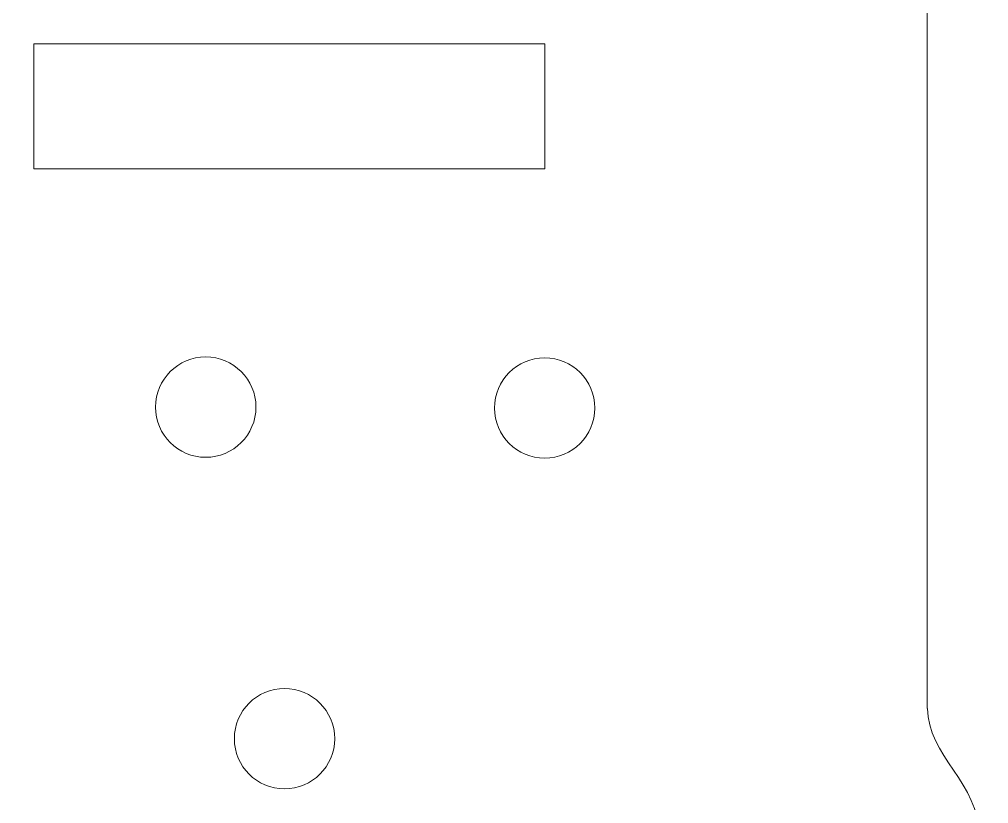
# Model space of a CAD drawing. Header units: inches. Extents: x -12 to 12, y -7.2 to 7.2.
# Drawn here: x 5.274 to 7.155, y -1.674 to -0.152 of the extents above; entities that cross this region are included whole.
import ezdxf

# ---------------------------------------------------------------- set-up
doc = ezdxf.new("R2010")
doc.units = ezdxf.units.IN
doc.header["$MEASUREMENT"] = 0
doc.layers.add('Layer 1', color=7, linetype='Continuous')

msp = doc.modelspace()

# ---------------------------------------------------------------- linework, layer by layer
at = {"layer": 'Layer 1', "lineweight": 20}
for points, knots in [([(3.5363, 6.4331), (3.5363, 6.4331), (2.5442, 5.441), (2.5442, 5.441), (2.5442, 5.441), (2.5442, 5.441), (2.5442, -0.9835), (2.5442, -0.9835), (2.5442, -0.9835), (2.5442, -0.9835), (3.4324, -1.8718), (3.4324, -1.8718), (3.4324, -1.8718), (3.4858, -1.9941), (3.6077, -2.0796), (3.7496, -2.0796), (3.7496, -2.0796), (3.8465, -2.0796), (3.9341, -2.0397), (3.9969, -1.9756), (3.9969, -1.9756), (3.9969, -1.9756), (6.5434, -1.9749), (6.5434, -1.9749), (6.5434, -1.9749), (6.6064, -2.0395), (6.6942, -2.0796), (6.7913, -2.0796), (6.7913, -2.0796), (6.8879, -2.0796), (6.9754, -2.04), (7.0382, -1.9761), (7.0382, -1.9761), (7.0995, -1.9137), (7.1374, -1.828), (7.1374, -1.7335), (7.1374, -1.7335), (7.1374, -1.6382), (7.0369, -1.5776), (7.0364, -1.4892), (7.0364, -1.4892), (7.0364, -1.4892), (7.0362, -1.4891), (7.0362, -1.4891), (7.0362, -1.4891), (7.0362, -1.4891), (7.0362, 5.441), (7.0362, 5.441), (7.0362, 5.441), (7.0362, 5.441), (6.0442, 6.4331), (6.0442, 6.4331), (6.0442, 6.4331), (6.0442, 6.4331), (3.5363, 6.4331), (3.5363, 6.4331)], [0, 0, 0, 0, 0.066667, 0.066667, 0.066667, 0.066667, 0.133333, 0.133333, 0.133333, 0.133333, 0.2, 0.2, 0.2, 0.2, 0.266667, 0.266667, 0.266667, 0.266667, 0.333333, 0.333333, 0.333333, 0.333333, 0.4, 0.4, 0.4, 0.4, 0.466667, 0.466667, 0.466667, 0.466667, 0.533333, 0.533333, 0.533333, 0.533333, 0.6, 0.6, 0.6, 0.6, 0.666667, 0.666667, 0.666667, 0.666667, 0.733333, 0.733333, 0.733333, 0.733333, 0.8, 0.8, 0.8, 0.8, 0.866667, 0.866667, 0.866667, 0.866667, 1, 1, 1, 1]), ([(5.3021, -0.4419), (5.3021, -0.4419), (6.2942, -0.4419), (6.2942, -0.4419), (6.2942, -0.4419), (6.2942, -0.4419), (6.2942, -0.1998), (6.2942, -0.1998), (6.2942, -0.1998), (6.2942, -0.1998), (5.3021, -0.1998), (5.3021, -0.1998), (5.3021, -0.1998), (5.3021, -0.1998), (5.3021, -0.4419), (5.3021, -0.4419)], [0, 0, 0, 0, 0.2, 0.2, 0.2, 0.2, 0.4, 0.4, 0.4, 0.4, 0.6, 0.6, 0.6, 0.6, 1, 1, 1, 1])]:
    msp.add_open_spline(points, degree=3, knots=knots, dxfattribs=at)
at = {"layer": 'Layer 1', "lineweight": 25}
msp.add_open_spline([(6.117, -2.9097), (6.117, -2.9097), (6.117, -2.8502), (6.117, -2.8502), (6.117, -2.8502), (7.6114, -2.2302), (7.5351, -1.2612), (8.1325, -0.4419), (8.1325, -0.4419), (8.1325, -0.4419), (8.1137, -0.5537), (8.1137, -0.5537), (8.1137, -0.5537), (8.1137, -0.5537), (8.0225, -0.4678), (8.0225, -0.4678), (8.0225, -0.4678), (8.0225, -0.4678), (8.1325, -0.4419), (8.1325, -0.4419)], degree=3, knots=[0, 0, 0, 0, 0.166667, 0.166667, 0.166667, 0.166667, 0.333333, 0.333333, 0.333333, 0.333333, 0.5, 0.5, 0.5, 0.5, 0.666667, 0.666667, 0.666667, 0.666667, 1, 1, 1, 1], dxfattribs=at)
at = {"layer": 'Layer 1', "lineweight": 15}
for points in [[(5.7334, -0.9044), (5.7334, -0.8506), (5.6898, -0.807), (5.636, -0.807), (5.636, -0.807), (5.5822, -0.807), (5.5387, -0.8506), (5.5387, -0.9044), (5.5387, -0.9044), (5.5387, -0.9582), (5.5822, -1.0018), (5.636, -1.0018), (5.636, -1.0018), (5.6898, -1.0018), (5.7334, -0.9582), (5.7334, -0.9044)], [(6.3912, -0.9062), (6.3912, -0.8523), (6.3475, -0.8088), (6.2937, -0.8088), (6.2937, -0.8088), (6.2399, -0.8088), (6.1963, -0.8523), (6.1963, -0.9062), (6.1963, -0.9062), (6.1963, -0.9599), (6.2399, -1.0035), (6.2937, -1.0035), (6.2937, -1.0035), (6.3475, -1.0035), (6.3912, -0.9599), (6.3912, -0.9062)], [(5.8863, -1.5478), (5.8863, -1.494), (5.8426, -1.4504), (5.7888, -1.4504), (5.7888, -1.4504), (5.735, -1.4504), (5.6916, -1.494), (5.6916, -1.5478), (5.6916, -1.5478), (5.6916, -1.6016), (5.735, -1.6451), (5.7888, -1.6451), (5.7888, -1.6451), (5.8426, -1.6451), (5.8863, -1.6016), (5.8863, -1.5478)]]:
    msp.add_open_spline(points, degree=3, knots=[0, 0, 0, 0, 0.2, 0.2, 0.2, 0.2, 0.4, 0.4, 0.4, 0.4, 0.6, 0.6, 0.6, 0.6, 1, 1, 1, 1], dxfattribs=at)

doc.saveas('drawing.dxf')
